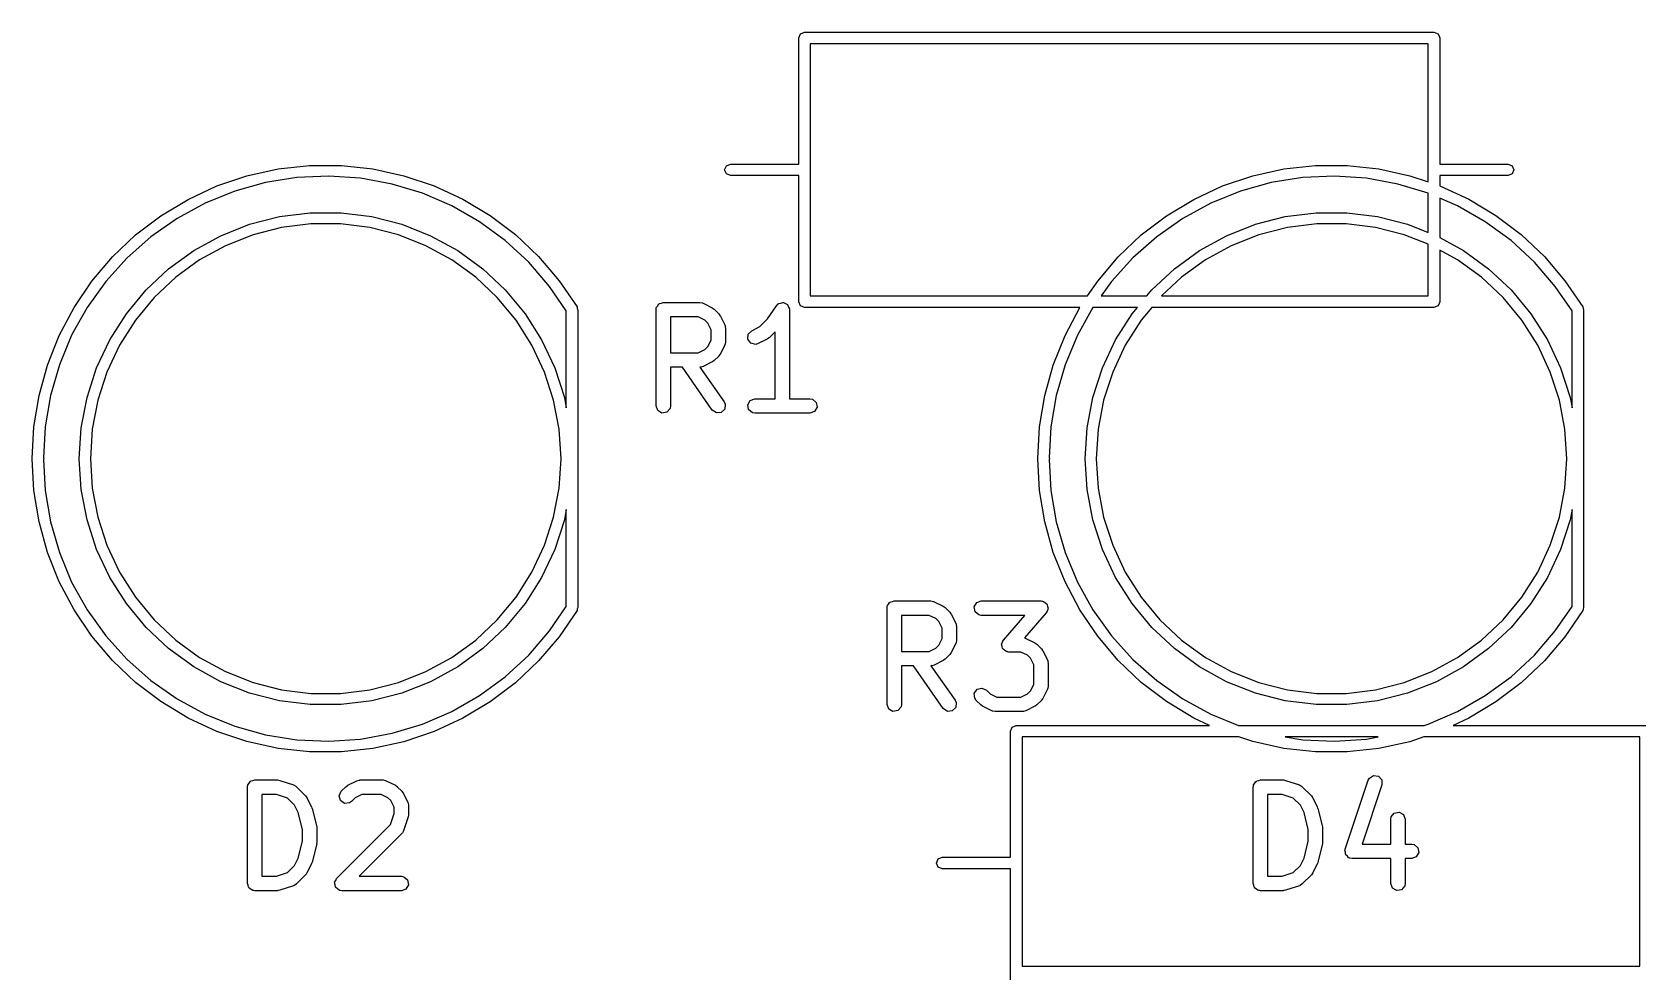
# Model space of a CAD drawing. Extents: x 6.2 to 32.3, y -34.5 to -0.4.
# Drawn here: x 6.21 to 22.92, y -25.33 to -15.57 of the extents above; entities that cross this region are included whole.
import ezdxf

# ---------------------------------------------------------------- set-up
doc = ezdxf.new("R2010")
doc.units = 0
doc.layers.add('BLACK', color=7, linetype='CONTINUOUS')

msp = doc.modelspace()

# ---------------------------------------------------------------- linework, layer by layer
at = {"layer": 'BLACK', "linetype": 'CONTINUOUS'}
for p, q in [((14.17, -15.63), (14.1876, -15.5876)), ((14.17, -16.94), (14.17, -15.63)), ((14.1876, -15.5876), (14.23, -15.57)), ((14.23, -15.57), (20.77, -15.57)), ((14.29, -15.69), (14.29, -18.31)), ((20.71, -15.69), (14.29, -15.69)), ((20.71, -17.1248), (20.71, -15.69)), ((20.77, -15.57), (20.8124, -15.5876)), ((20.8124, -15.5876), (20.83, -15.63)), ((20.83, -15.63), (20.83, -16.94)), ((8.4369, -17.0618), (8.75924, -16.9906)), ((8.75924, -16.9906), (9.08737, -16.9546)), ((9.08737, -16.9546), (9.41748, -16.9543)), ((9.41748, -16.9543), (9.74568, -16.9897)), ((9.74568, -16.9897), (10.0681, -17.0604)), ((13.4, -17), (13.4176, -16.9576)), ((13.4176, -17.0424), (13.4, -17)), ((13.4176, -16.9576), (13.46, -16.94)), ((13.46, -17.06), (13.4176, -17.0424)), ((13.46, -16.94), (14.17, -16.94)), ((18.8869, -17.0618), (19.2092, -16.9906)), ((19.2092, -16.9906), (19.5374, -16.9546)), ((19.5374, -16.9546), (19.8675, -16.9543)), ((19.8675, -16.9543), (20.1957, -16.9897)), ((20.1957, -16.9897), (20.5181, -17.0604)), ((20.83, -16.94), (21.54, -16.94)), ((21.54, -16.94), (21.5824, -16.9576)), ((21.5824, -17.0424), (21.54, -17.06)), ((21.5824, -16.9576), (21.6, -17)), ((21.6, -17), (21.5824, -17.0424)), ((7.82465, -17.3062), (8.12416, -17.1674)), ((8.12416, -17.1674), (8.4369, -17.0618)), ((8.62874, -17.133), (8.30948, -17.2219)), ((8.95599, -17.0807), (8.62874, -17.133)), ((9.28706, -17.0656), (8.95599, -17.0807)), ((9.61771, -17.0879), (9.28706, -17.0656)), ((9.94374, -17.1474), (9.61771, -17.0879)), ((10.261, -17.2432), (9.94374, -17.1474)), ((10.0681, -17.0604), (10.3811, -17.1655)), ((10.3811, -17.1655), (10.6808, -17.3038)), ((14.17, -17.06), (13.46, -17.06)), ((14.17, -18.37), (14.17, -17.06)), ((18.2747, -17.3062), (18.5742, -17.1674)), ((18.5742, -17.1674), (18.8869, -17.0618)), ((19.0787, -17.133), (18.7595, -17.2219)), ((19.406, -17.0807), (19.0787, -17.133)), ((19.7371, -17.0656), (19.406, -17.0807)), ((20.0677, -17.0879), (19.7371, -17.0656)), ((20.3937, -17.1474), (20.0677, -17.0879)), ((20.71, -17.2429), (20.3937, -17.1474)), ((20.5181, -17.0604), (20.71, -17.1248)), ((21.54, -17.06), (20.83, -17.06)), ((20.83, -17.06), (20.83, -17.1651)), ((20.83, -17.1651), (20.8311, -17.1655)), ((20.8311, -17.1655), (21.1308, -17.3038)), ((7.54191, -17.4765), (7.82465, -17.3062)), ((8.00227, -17.3462), (7.71104, -17.5044)), ((8.30948, -17.2219), (8.00227, -17.3462)), ((10.5654, -17.3742), (10.261, -17.2432)), ((10.8531, -17.5387), (10.5654, -17.3742)), ((10.6808, -17.3038), (10.9638, -17.4737)), ((17.9919, -17.4765), (18.2747, -17.3062)), ((18.4523, -17.3462), (18.161, -17.5044)), ((18.7595, -17.2219), (18.4523, -17.3462)), ((20.71, -17.65), (20.71, -17.2429)), ((21.0154, -17.3742), (20.83, -17.2944)), ((20.83, -17.2944), (20.83, -17.7029)), ((21.3031, -17.5387), (21.0154, -17.3742)), ((21.1308, -17.3038), (21.4138, -17.4737)), ((7.27923, -17.6765), (7.54191, -17.4765)), ((7.71104, -17.5044), (7.4395, -17.6944)), ((8.46392, -17.5653), (8.7753, -17.4853)), ((8.7753, -17.4853), (9.09426, -17.4451)), ((9.09426, -17.4451), (9.41574, -17.4451)), ((9.41574, -17.4451), (9.7347, -17.4853)), ((9.7347, -17.4853), (10.0461, -17.5653)), ((11.1204, -17.7346), (10.8531, -17.5387)), ((10.9638, -17.4737), (11.2268, -17.6731)), ((17.7292, -17.6765), (17.9919, -17.4765)), ((18.161, -17.5044), (17.8895, -17.6944)), ((18.9139, -17.5653), (19.2253, -17.4853)), ((19.2253, -17.4853), (19.5443, -17.4451)), ((19.5443, -17.4451), (19.8657, -17.4451)), ((19.8657, -17.4451), (20.1847, -17.4853)), ((20.1847, -17.4853), (20.4961, -17.5653)), ((21.5704, -17.7346), (21.3031, -17.5387)), ((21.4138, -17.4737), (21.6768, -17.6731)), ((7.03969, -17.9036), (7.27923, -17.6765)), ((7.4395, -17.6944), (7.19112, -17.9138)), ((7.88328, -17.8385), (8.165, -17.6836)), ((8.165, -17.6836), (8.46392, -17.5653)), ((8.49951, -17.6748), (8.21405, -17.7879)), ((8.79689, -17.5985), (8.49951, -17.6748)), ((9.10149, -17.56), (8.79689, -17.5985)), ((9.40851, -17.56), (9.10149, -17.56)), ((9.71311, -17.5985), (9.40851, -17.56)), ((10.0105, -17.6748), (9.71311, -17.5985)), ((10.296, -17.7879), (10.0105, -17.6748)), ((10.0461, -17.5653), (10.345, -17.6836)), ((10.345, -17.6836), (10.6267, -17.8385)), ((11.2268, -17.6731), (11.4668, -17.8999)), ((17.4897, -17.9036), (17.7292, -17.6765)), ((17.8895, -17.6944), (17.6411, -17.9138)), ((18.3333, -17.8385), (18.615, -17.6836)), ((18.615, -17.6836), (18.9139, -17.5653)), ((18.9495, -17.6748), (18.664, -17.7879)), ((19.2469, -17.5985), (18.9495, -17.6748)), ((19.5515, -17.56), (19.2469, -17.5985)), ((19.8585, -17.56), (19.5515, -17.56)), ((20.1631, -17.5985), (19.8585, -17.56)), ((20.4605, -17.6748), (20.1631, -17.5985)), ((20.71, -17.7736), (20.4605, -17.6748)), ((20.4961, -17.5653), (20.71, -17.65)), ((20.83, -17.7029), (21.0767, -17.8385)), ((21.6768, -17.6731), (21.9168, -17.8999)), ((7.62319, -18.0275), (7.88328, -17.8385)), ((8.21405, -17.7879), (7.945, -17.9358)), ((10.565, -17.9358), (10.296, -17.7879)), ((10.6267, -17.8385), (10.8868, -18.0275)), ((11.364, -17.9594), (11.1204, -17.7346)), ((18.0732, -18.0275), (18.3333, -17.8385)), ((18.664, -17.7879), (18.395, -17.9358)), ((20.71, -18.31), (20.71, -17.7736)), ((21.015, -17.9358), (20.83, -17.8341)), ((20.83, -17.8341), (20.83, -18.37)), ((21.0767, -17.8385), (21.3368, -18.0275)), ((21.814, -17.9594), (21.5704, -17.7346)), ((6.8261, -18.1553), (7.03969, -17.9036)), ((7.19112, -17.9138), (6.96905, -18.1598)), ((7.38884, -18.2476), (7.62319, -18.0275)), ((7.945, -17.9358), (7.69661, -18.1162)), ((10.8134, -18.1162), (10.565, -17.9358)), ((10.8868, -18.0275), (11.1212, -18.2476)), ((11.5806, -18.2102), (11.364, -17.9594)), ((11.4668, -17.8999), (11.6808, -18.1512)), ((17.2761, -18.1553), (17.4897, -17.9036)), ((17.6411, -17.9138), (17.4191, -18.1598)), ((17.8388, -18.2476), (18.0732, -18.0275)), ((18.395, -17.9358), (18.1466, -18.1162)), ((21.2634, -18.1162), (21.015, -17.9358)), ((21.3368, -18.0275), (21.5712, -18.2476)), ((22.0306, -18.2102), (21.814, -17.9594)), ((21.9168, -17.8999), (22.1308, -18.1512)), ((6.64097, -18.4286), (6.8261, -18.1553)), ((6.96905, -18.1598), (6.77614, -18.4293)), ((7.69661, -18.1162), (7.4728, -18.3264)), ((11.0372, -18.3264), (10.8134, -18.1162)), ((11.755, -18.4654), (11.5806, -18.2102)), ((11.6808, -18.1512), (11.8664, -18.4242)), ((17.1713, -18.31), (17.2761, -18.1553)), ((17.4191, -18.1598), (17.3115, -18.31)), ((18.1466, -18.1162), (17.9403, -18.31)), ((21.4872, -18.3264), (21.2634, -18.1162)), ((22.205, -18.4654), (22.0306, -18.2102)), ((22.1308, -18.1512), (22.3164, -18.4242)), ((7.18392, -18.4953), (7.38884, -18.2476)), ((7.4728, -18.3264), (7.2771, -18.563)), ((11.2329, -18.563), (11.0372, -18.3264)), ((11.1212, -18.2476), (11.3261, -18.4953)), ((12.7244, -18.3874), (12.7436, -18.384)), ((12.7436, -18.384), (12.7619, -18.3774)), ((12.7619, -18.3774), (13.1429, -18.3774)), ((13.1429, -18.3774), (13.1685, -18.3819)), ((13.1685, -18.3819), (13.1719, -18.3848)), ((13.1719, -18.3848), (13.1764, -18.3853)), ((13.1764, -18.3853), (13.2716, -18.4329)), ((13.9625, -18.3874), (13.9839, -18.3836)), ((13.9839, -18.3836), (14.0048, -18.3775)), ((14.0048, -18.3775), (14.0088, -18.3793)), ((14.0088, -18.3793), (14.013, -18.3785)), ((14.013, -18.3785), (14.0319, -18.3894)), ((14.1876, -18.4124), (14.17, -18.37)), ((14.29, -18.31), (17.1713, -18.31)), ((17.3115, -18.31), (17.7872, -18.31)), ((17.7872, -18.31), (17.8388, -18.2476)), ((17.9403, -18.31), (20.71, -18.31)), ((20.83, -18.37), (20.8124, -18.4124)), ((21.6829, -18.563), (21.4872, -18.3264)), ((21.5712, -18.2476), (21.7761, -18.4953)), ((6.48645, -18.7203), (6.64097, -18.4286)), ((6.77614, -18.4293), (6.61485, -18.7188)), ((7.01165, -18.7667), (7.18392, -18.4953)), ((11.3261, -18.4953), (11.4983, -18.7667)), ((11.755, -19.4704), (11.755, -18.4654)), ((11.8664, -18.4242), (11.8664, -18.4242)), ((11.8664, -18.4242), (11.8688, -18.4399)), ((11.8688, -18.4399), (11.875, -18.455)), ((11.875, -18.455), (11.875, -21.545)), ((12.6869, -18.4524), (12.6886, -18.4426)), ((12.6869, -19.4524), (12.6869, -18.4524)), ((12.688, -18.4394), (12.6897, -18.4365)), ((12.6886, -18.4426), (12.688, -18.4394)), ((12.6897, -18.4365), (12.6914, -18.4267)), ((12.6914, -18.4267), (12.704, -18.4118)), ((12.704, -18.4118), (12.7137, -18.3949)), ((12.7137, -18.3949), (12.7201, -18.3926)), ((12.7201, -18.3926), (12.7244, -18.3874)), ((12.8369, -18.5274), (12.8369, -18.9012)), ((13.1252, -18.5274), (12.8369, -18.5274)), ((13.1937, -18.5616), (13.1252, -18.5274)), ((13.2716, -18.4329), (13.2896, -18.4463)), ((13.2896, -18.4463), (13.2911, -18.447)), ((13.2911, -18.447), (13.3387, -18.4946)), ((13.3387, -18.4946), (13.3516, -18.513)), ((13.3516, -18.513), (13.3528, -18.5141)), ((13.3528, -18.5141), (13.4004, -18.6093)), ((13.7651, -18.6288), (13.8465, -18.5475)), ((13.8465, -18.5475), (13.9376, -18.4108)), ((13.9376, -18.4108), (13.9556, -18.3919)), ((13.9556, -18.3919), (13.9597, -18.3907)), ((13.9597, -18.3907), (13.9625, -18.3874)), ((14.0319, -18.3894), (14.0518, -18.3981)), ((14.0518, -18.3981), (14.0537, -18.402)), ((14.0537, -18.402), (14.0575, -18.4042)), ((14.0575, -18.4042), (14.0649, -18.4246)), ((14.0649, -18.4246), (14.0745, -18.4441)), ((14.0745, -18.4441), (14.0735, -18.4483)), ((14.0735, -18.4483), (14.075, -18.4524)), ((14.075, -18.4524), (14.075, -19.3774)), ((14.23, -18.43), (14.1876, -18.4124)), ((17.0902, -18.43), (14.23, -18.43)), ((16.9365, -18.7203), (17.0902, -18.43)), ((17.2257, -18.43), (17.0648, -18.7188)), ((17.6879, -18.43), (17.2257, -18.43)), ((17.4617, -18.7667), (17.6339, -18.4953)), ((17.6339, -18.4953), (17.6879, -18.43)), ((17.8371, -18.43), (17.7271, -18.563)), ((20.77, -18.43), (17.8371, -18.43)), ((20.8124, -18.4124), (20.77, -18.43)), ((21.7761, -18.4953), (21.9483, -18.7667)), ((22.205, -19.4704), (22.205, -18.4654)), ((22.3164, -18.4242), (22.3164, -18.4242)), ((22.3164, -18.4242), (22.3188, -18.4399)), ((22.3188, -18.4399), (22.325, -18.455)), ((22.325, -18.455), (22.325, -21.545)), ((6.61485, -18.7188), (6.48722, -19.0246)), ((7.2771, -18.563), (7.11258, -18.8222)), ((11.3974, -18.8222), (11.2329, -18.563)), ((13.2241, -18.592), (13.1937, -18.5616)), ((13.2583, -18.6606), (13.2241, -18.592)), ((13.2583, -18.768), (13.2583, -18.6606)), ((13.4004, -18.6093), (13.4078, -18.6343)), ((13.4078, -18.6343), (13.4068, -18.6386)), ((13.4068, -18.6386), (13.4083, -18.6429)), ((13.4083, -18.6429), (13.4083, -18.7857)), ((13.6424, -18.7595), (13.6455, -18.7083)), ((13.6455, -18.7083), (13.6807, -18.671)), ((13.6807, -18.671), (13.7651, -18.6288)), ((13.925, -18.6811), (13.8626, -18.7435)), ((13.925, -19.3774), (13.925, -18.6811)), ((17.0648, -18.7188), (16.9372, -19.0246)), ((17.7271, -18.563), (17.5626, -18.8222)), ((21.8474, -18.8222), (21.6829, -18.563)), ((6.36437, -19.027), (6.48645, -18.7203)), ((6.87477, -19.0576), (7.01165, -18.7667)), ((7.11258, -18.8222), (6.98186, -19.1)), ((11.5281, -19.1), (11.3974, -18.8222)), ((11.4983, -18.7667), (11.6352, -19.0576)), ((13.1252, -18.9012), (13.1937, -18.8669)), ((13.1937, -18.8669), (13.2241, -18.8365)), ((13.2241, -18.8365), (13.2583, -18.768)), ((13.4004, -18.8193), (13.3528, -18.9145)), ((13.4009, -18.8148), (13.4004, -18.8193)), ((13.4038, -18.8114), (13.4009, -18.8148)), ((13.4083, -18.7857), (13.4038, -18.8114)), ((13.673, -18.8007), (13.6424, -18.7595)), ((13.7229, -18.8126), (13.673, -18.8007)), ((13.7478, -18.8052), (13.7229, -18.8126)), ((13.8431, -18.7576), (13.7478, -18.8052)), ((13.8442, -18.7564), (13.8431, -18.7576)), ((13.8626, -18.7435), (13.8442, -18.7564)), ((16.8144, -19.027), (16.9365, -18.7203)), ((17.3248, -19.0576), (17.4617, -18.7667)), ((17.5626, -18.8222), (17.4319, -19.1)), ((21.9781, -19.1), (21.8474, -18.8222)), ((21.9483, -18.7667), (22.0852, -19.0576)), ((6.27614, -19.3451), (6.36437, -19.027)), ((6.48722, -19.0246), (6.3949, -19.3429)), ((12.8369, -18.9012), (13.1252, -18.9012)), ((12.961, -19.0512), (12.8369, -19.0512)), ((12.8369, -19.0512), (12.8369, -19.4524)), ((13.2719, -19.4954), (12.961, -19.0512)), ((13.1471, -19.0497), (13.1438, -19.0508)), ((13.1438, -19.0508), (13.3948, -19.4094)), ((13.1514, -19.0507), (13.1471, -19.0497)), ((13.1764, -19.0433), (13.1514, -19.0507)), ((13.2716, -18.9957), (13.1764, -19.0433)), ((13.2728, -18.9945), (13.2716, -18.9957)), ((13.2911, -18.9816), (13.2728, -18.9945)), ((13.3387, -18.934), (13.2911, -18.9816)), ((13.3394, -18.9325), (13.3387, -18.934)), ((13.3528, -18.9145), (13.3394, -18.9325)), ((16.7261, -19.3451), (16.8144, -19.027)), ((16.9372, -19.0246), (16.8449, -19.3429)), ((6.77543, -19.3634), (6.87477, -19.0576)), ((6.98186, -19.1), (6.88698, -19.392)), ((11.623, -19.392), (11.5281, -19.1)), ((11.6352, -19.0576), (11.7346, -19.3634)), ((17.2254, -19.3634), (17.3248, -19.0576)), ((17.4319, -19.1), (17.337, -19.392)), ((22.073, -19.392), (21.9781, -19.1)), ((22.0852, -19.0576), (22.1846, -19.3634)), ((6.22281, -19.6708), (6.27614, -19.3451)), ((6.3949, -19.3429), (6.33905, -19.6696)), ((6.71519, -19.6791), (6.77543, -19.3634)), ((11.7346, -19.3634), (11.755, -19.4704)), ((13.6661, -19.3949), (13.7143, -19.3774)), ((13.7143, -19.3774), (13.925, -19.3774)), ((14.075, -19.3774), (14.2857, -19.3774)), ((14.2857, -19.3774), (14.3114, -19.3819)), ((14.3114, -19.3819), (14.3507, -19.4149)), ((16.6728, -19.6708), (16.7261, -19.3451)), ((16.8449, -19.3429), (16.789, -19.6696)), ((17.1652, -19.6791), (17.2254, -19.3634)), ((22.1846, -19.3634), (22.205, -19.4704)), ((6.88698, -19.392), (6.82945, -19.6936)), ((11.6805, -19.6936), (11.623, -19.392)), ((12.7045, -19.5006), (12.6869, -19.4524)), ((12.7489, -19.5262), (12.7045, -19.5006)), ((12.7994, -19.5173), (12.7489, -19.5262)), ((12.8324, -19.478), (12.7994, -19.5173)), ((12.8369, -19.4524), (12.8324, -19.478)), ((13.3139, -19.5248), (13.2719, -19.4954)), ((13.365, -19.5204), (13.3139, -19.5248)), ((13.4013, -19.4841), (13.365, -19.5204)), ((13.3948, -19.4094), (13.4058, -19.433)), ((13.4058, -19.433), (13.4013, -19.4841)), ((13.6404, -19.4394), (13.6661, -19.3949)), ((13.6493, -19.4899), (13.6404, -19.4394)), ((13.6886, -19.5229), (13.6493, -19.4899)), ((13.7143, -19.5274), (13.6886, -19.5229)), ((14.2857, -19.5274), (13.7143, -19.5274)), ((14.3339, -19.5098), (14.2857, -19.5274)), ((14.3596, -19.4654), (14.3339, -19.5098)), ((14.3507, -19.4149), (14.3596, -19.4654)), ((17.337, -19.392), (17.2795, -19.6936)), ((22.1305, -19.6936), (22.073, -19.392)), ((6.20506, -19.9994), (6.22281, -19.6708)), ((6.33905, -19.6696), (6.32098, -19.9898)), ((6.695, -20), (6.71519, -19.6791)), ((6.82945, -19.6936), (6.81018, -20)), ((11.6998, -20), (11.6805, -19.6936)), ((16.6551, -19.9994), (16.6728, -19.6708)), ((16.789, -19.6696), (16.771, -19.9898)), ((17.145, -20), (17.1652, -19.6791)), ((17.2795, -19.6936), (17.2602, -20)), ((22.1498, -20), (22.1305, -19.6936)), ((6.205, -19.9995), (6.20506, -19.9994)), ((6.20503, -20), (6.205, -19.9995)), ((6.205, -19.9995), (6.205, -19.9995)), ((6.205, -20.0005), (6.20503, -20)), ((6.20506, -20.0006), (6.205, -20.0005)), ((6.205, -20.0005), (6.205, -20.0005)), ((6.22281, -20.3291), (6.20506, -20.0006)), ((6.32098, -19.9898), (6.325, -19.9995)), ((6.325, -20.0005), (6.32098, -20.0102)), ((6.32098, -20.0102), (6.33905, -20.3304)), ((6.325, -19.9995), (6.32481, -20)), ((6.32481, -20), (6.325, -20.0005)), ((6.71519, -20.3209), (6.695, -20)), ((6.81018, -20), (6.82945, -20.3064)), ((11.6805, -20.3064), (11.6998, -20)), ((16.655, -19.9995), (16.6551, -19.9994)), ((16.655, -20), (16.655, -19.9995)), ((16.655, -19.9995), (16.655, -19.9995)), ((16.655, -20.0005), (16.655, -20)), ((16.6551, -20.0006), (16.655, -20.0005)), ((16.655, -20.0005), (16.655, -20.0005)), ((16.6728, -20.3291), (16.6551, -20.0006)), ((16.771, -19.9898), (16.775, -19.9995)), ((16.775, -20.0005), (16.771, -20.0102)), ((16.771, -20.0102), (16.789, -20.3304)), ((16.775, -19.9995), (16.7748, -20)), ((16.7748, -20), (16.775, -20.0005)), ((17.1652, -20.3209), (17.145, -20)), ((17.2602, -20), (17.2795, -20.3064)), ((22.1305, -20.3064), (22.1498, -20)), ((6.27614, -20.6549), (6.22281, -20.3291)), ((6.33905, -20.3304), (6.3949, -20.6571)), ((6.77543, -20.6366), (6.71519, -20.3209)), ((6.82945, -20.3064), (6.88698, -20.608)), ((11.623, -20.608), (11.6805, -20.3064)), ((16.7261, -20.6549), (16.6728, -20.3291)), ((16.789, -20.3304), (16.8449, -20.6571)), ((17.2254, -20.6366), (17.1652, -20.3209)), ((17.2795, -20.3064), (17.337, -20.608)), ((22.073, -20.608), (22.1305, -20.3064)), ((11.755, -20.5296), (11.7346, -20.6366)), ((11.755, -21.5346), (11.755, -20.5296)), ((22.205, -20.5296), (22.1846, -20.6366)), ((22.205, -21.5346), (22.205, -20.5296)), ((6.36437, -20.973), (6.27614, -20.6549)), ((6.3949, -20.6571), (6.48722, -20.9754)), ((6.87477, -20.9424), (6.77543, -20.6366)), ((6.88698, -20.608), (6.98186, -20.9)), ((11.5281, -20.9), (11.623, -20.608)), ((11.7346, -20.6366), (11.6352, -20.9424)), ((16.8144, -20.973), (16.7261, -20.6549)), ((16.8449, -20.6571), (16.9372, -20.9754)), ((17.3248, -20.9424), (17.2254, -20.6366)), ((17.337, -20.608), (17.4319, -20.9)), ((21.9781, -20.9), (22.073, -20.608)), ((22.1846, -20.6366), (22.0852, -20.9424)), ((6.48645, -21.2797), (6.36437, -20.973)), ((6.48722, -20.9754), (6.61485, -21.2812)), ((7.01165, -21.2333), (6.87477, -20.9424)), ((6.98186, -20.9), (7.11258, -21.1778)), ((11.3974, -21.1778), (11.5281, -20.9)), ((11.6352, -20.9424), (11.4983, -21.2333)), ((16.9365, -21.2797), (16.8144, -20.973)), ((16.9372, -20.9754), (17.0648, -21.2812)), ((17.4617, -21.2333), (17.3248, -20.9424)), ((17.4319, -20.9), (17.5626, -21.1778)), ((21.8474, -21.1778), (21.9781, -20.9)), ((22.0852, -20.9424), (21.9483, -21.2333)), ((7.11258, -21.1778), (7.2771, -21.437)), ((11.2329, -21.437), (11.3974, -21.1778)), ((17.5626, -21.1778), (17.7271, -21.437)), ((21.6829, -21.437), (21.8474, -21.1778)), ((6.64097, -21.5714), (6.48645, -21.2797)), ((6.61485, -21.2812), (6.77614, -21.5707)), ((7.18392, -21.5047), (7.01165, -21.2333)), ((11.4983, -21.2333), (11.3261, -21.5047)), ((17.091, -21.5714), (16.9365, -21.2797)), ((17.0648, -21.2812), (17.2261, -21.5707)), ((17.6339, -21.5047), (17.4617, -21.2333)), ((21.9483, -21.2333), (21.7761, -21.5047)), ((7.38884, -21.7524), (7.18392, -21.5047)), ((7.2771, -21.437), (7.4728, -21.6736)), ((11.0372, -21.6736), (11.2329, -21.437)), ((11.3261, -21.5047), (11.1212, -21.7524)), ((11.5806, -21.7898), (11.755, -21.5346)), ((11.8688, -21.5601), (11.8664, -21.5758)), ((11.875, -21.545), (11.8688, -21.5601)), ((15.0869, -21.5524), (15.0886, -21.5426)), ((15.0869, -22.5524), (15.0869, -21.5524)), ((15.088, -21.5394), (15.0897, -21.5365)), ((15.0886, -21.5426), (15.088, -21.5394)), ((15.0897, -21.5365), (15.0914, -21.5267)), ((15.0914, -21.5267), (15.104, -21.5118)), ((15.104, -21.5118), (15.1137, -21.4949)), ((15.1137, -21.4949), (15.1201, -21.4926)), ((15.1201, -21.4926), (15.1244, -21.4874)), ((15.1244, -21.4874), (15.1436, -21.484)), ((15.1436, -21.484), (15.1619, -21.4774)), ((15.1619, -21.4774), (15.5429, -21.4774)), ((15.5429, -21.4774), (15.5685, -21.4819)), ((15.5685, -21.4819), (15.5719, -21.4848)), ((15.5719, -21.4848), (15.5764, -21.4853)), ((15.5764, -21.4853), (15.6716, -21.5329)), ((15.6716, -21.5329), (15.6896, -21.5463)), ((15.6896, -21.5463), (15.6911, -21.547)), ((15.6911, -21.547), (15.7387, -21.5946)), ((15.9928, -21.5394), (16.0185, -21.4949)), ((16.0017, -21.5899), (15.9928, -21.5394)), ((16.0185, -21.4949), (16.0667, -21.4774)), ((16.0667, -21.4774), (16.6857, -21.4774)), ((16.6857, -21.4774), (16.6968, -21.4793)), ((16.6968, -21.4793), (16.7003, -21.4788)), ((16.7003, -21.4788), (16.7029, -21.4804)), ((16.7029, -21.4804), (16.7114, -21.4819)), ((16.7114, -21.4819), (16.7269, -21.4949)), ((16.7269, -21.4949), (16.7442, -21.5054)), ((16.7442, -21.5054), (16.7461, -21.511)), ((16.7461, -21.511), (16.7507, -21.5149)), ((16.7507, -21.5149), (16.7542, -21.5348)), ((16.7542, -21.5348), (16.7607, -21.5539)), ((16.7607, -21.5539), (16.7585, -21.5595)), ((16.7585, -21.5595), (16.7596, -21.5654)), ((17.8388, -21.7524), (17.6339, -21.5047)), ((17.7271, -21.437), (17.9228, -21.6736)), ((21.4872, -21.6736), (21.6829, -21.437)), ((21.7761, -21.5047), (21.5712, -21.7524)), ((22.0306, -21.7898), (22.205, -21.5346)), ((22.3188, -21.5601), (22.3164, -21.5758)), ((22.325, -21.545), (22.3188, -21.5601)), ((6.8261, -21.8447), (6.64097, -21.5714)), ((6.77614, -21.5707), (6.96905, -21.8402)), ((7.4728, -21.6736), (7.69661, -21.8838)), ((10.8134, -21.8838), (11.0372, -21.6736)), ((11.8664, -21.5758), (11.6808, -21.8488)), ((11.8664, -21.5758), (11.8664, -21.5758)), ((15.2369, -21.6274), (15.2369, -22.0012)), ((15.5252, -21.6274), (15.2369, -21.6274)), ((15.5937, -21.6616), (15.5252, -21.6274)), ((15.6241, -21.692), (15.5937, -21.6616)), ((15.6583, -21.7606), (15.6241, -21.692)), ((15.7387, -21.5946), (15.7516, -21.613)), ((15.7516, -21.613), (15.7528, -21.6141)), ((15.7528, -21.6141), (15.8004, -21.7093)), ((15.8004, -21.7093), (15.8078, -21.7343)), ((16.041, -21.6229), (16.0017, -21.5899)), ((16.0667, -21.6274), (16.041, -21.6229)), ((16.5204, -21.6274), (16.0667, -21.6274)), ((16.2959, -21.8839), (16.5204, -21.6274)), ((16.7422, -21.6018), (16.5147, -21.8618)), ((16.7495, -21.5829), (16.7422, -21.6018)), ((16.7596, -21.5654), (16.7495, -21.5829)), ((17.2761, -21.8447), (17.091, -21.5714)), ((17.2261, -21.5707), (17.4191, -21.8402)), ((17.9228, -21.6736), (18.1466, -21.8838)), ((21.2634, -21.8838), (21.4872, -21.6736)), ((22.3164, -21.5758), (22.1308, -21.8488)), ((22.3164, -21.5758), (22.3164, -21.5758)), ((7.03969, -22.0964), (6.8261, -21.8447)), ((6.96905, -21.8402), (7.19112, -22.0862)), ((7.62319, -21.9725), (7.38884, -21.7524)), ((7.69661, -21.8838), (7.945, -22.0642)), ((10.565, -22.0642), (10.8134, -21.8838)), ((11.1212, -21.7524), (10.8868, -21.9725)), ((11.364, -22.0406), (11.5806, -21.7898)), ((11.6808, -21.8488), (11.4668, -22.1001)), ((15.6241, -21.9365), (15.6583, -21.868)), ((15.6583, -21.868), (15.6583, -21.7606)), ((15.8083, -21.8857), (15.8038, -21.9114)), ((15.8078, -21.7343), (15.8068, -21.7386)), ((15.8068, -21.7386), (15.8083, -21.7429)), ((15.8083, -21.7429), (15.8083, -21.8857)), ((16.2886, -21.9028), (16.2959, -21.8839)), ((16.5147, -21.8618), (16.5209, -21.8629)), ((16.5209, -21.8629), (16.5243, -21.8657)), ((16.5243, -21.8657), (16.5288, -21.8663)), ((16.5288, -21.8663), (16.624, -21.9139)), ((17.4897, -22.0964), (17.2761, -21.8447)), ((17.4191, -21.8402), (17.6411, -22.0862)), ((18.0732, -21.9725), (17.8388, -21.7524)), ((18.1466, -21.8838), (18.395, -22.0642)), ((21.015, -22.0642), (21.2634, -21.8838)), ((21.5712, -21.7524), (21.3368, -21.9725)), ((21.814, -22.0406), (22.0306, -21.7898)), ((22.1308, -21.8488), (21.9168, -22.1001)), ((7.88328, -22.1615), (7.62319, -21.9725)), ((10.8868, -21.9725), (10.6267, -22.1615)), ((11.1204, -22.2654), (11.364, -22.0406)), ((15.2369, -22.0012), (15.5252, -22.0012)), ((15.5252, -22.0012), (15.5937, -21.9669)), ((15.5937, -21.9669), (15.6241, -21.9365)), ((15.7387, -22.034), (15.6911, -22.0816)), ((15.7394, -22.0325), (15.7387, -22.034)), ((15.7528, -22.0145), (15.7394, -22.0325)), ((15.8004, -21.9193), (15.7528, -22.0145)), ((15.8009, -21.9148), (15.8004, -21.9193)), ((15.8038, -21.9114), (15.8009, -21.9148)), ((16.2774, -21.9318), (16.2796, -21.9262)), ((16.2839, -21.9509), (16.2774, -21.9318)), ((16.2785, -21.9203), (16.2886, -21.9028)), ((16.2796, -21.9262), (16.2785, -21.9203)), ((16.2874, -21.9708), (16.2839, -21.9509)), ((16.292, -21.9747), (16.2874, -21.9708)), ((16.2939, -21.9803), (16.292, -21.9747)), ((16.3112, -21.9908), (16.2939, -21.9803)), ((16.3267, -22.0038), (16.3112, -21.9908)), ((16.3352, -22.0053), (16.3267, -22.0038)), ((16.3378, -22.0069), (16.3352, -22.0053)), ((16.3413, -22.0064), (16.3378, -22.0069)), ((16.3524, -22.0083), (16.3413, -22.0064)), ((16.4775, -22.0083), (16.3524, -22.0083)), ((16.546, -22.0426), (16.4775, -22.0083)), ((16.5765, -22.073), (16.546, -22.0426)), ((16.624, -21.9139), (16.642, -21.9272)), ((16.642, -21.9272), (16.6435, -21.9279)), ((16.6435, -21.9279), (16.6911, -21.9755)), ((16.6911, -21.9755), (16.704, -21.9939)), ((16.704, -21.9939), (16.7052, -21.995)), ((16.7052, -21.995), (16.7528, -22.0903)), ((18.3333, -22.1615), (18.0732, -21.9725)), ((21.3368, -21.9725), (21.0767, -22.1615)), ((21.5704, -22.2654), (21.814, -22.0406)), ((7.27923, -22.3235), (7.03969, -22.0964)), ((7.19112, -22.0862), (7.4395, -22.3056)), ((8.165, -22.3164), (7.88328, -22.1615)), ((7.945, -22.0642), (8.21405, -22.2121)), ((8.21405, -22.2121), (8.49951, -22.3252)), ((10.0105, -22.3252), (10.296, -22.2121)), ((10.296, -22.2121), (10.565, -22.0642)), ((10.6267, -22.1615), (10.345, -22.3164)), ((11.4668, -22.1001), (11.2268, -22.3269)), ((15.361, -22.1512), (15.2369, -22.1512)), ((15.2369, -22.1512), (15.2369, -22.5524)), ((15.6719, -22.5954), (15.361, -22.1512)), ((15.5471, -22.1497), (15.5438, -22.1508)), ((15.5438, -22.1508), (15.7948, -22.5094)), ((15.5514, -22.1507), (15.5471, -22.1497)), ((15.5764, -22.1433), (15.5514, -22.1507)), ((15.6716, -22.0957), (15.5764, -22.1433)), ((15.6728, -22.0945), (15.6716, -22.0957)), ((15.6911, -22.0816), (15.6728, -22.0945)), ((16.6107, -22.1415), (16.5765, -22.073)), ((16.6107, -22.3442), (16.6107, -22.1415)), ((16.7528, -22.0903), (16.7602, -22.1152)), ((16.7602, -22.1152), (16.7592, -22.1196)), ((16.7592, -22.1196), (16.7607, -22.1238)), ((16.7607, -22.1238), (16.7607, -22.3619)), ((17.7292, -22.3235), (17.4897, -22.0964)), ((17.6411, -22.0862), (17.8895, -22.3056)), ((18.615, -22.3164), (18.3333, -22.1615)), ((18.395, -22.0642), (18.664, -22.2121)), ((18.664, -22.2121), (18.9495, -22.3252)), ((20.4605, -22.3252), (20.746, -22.2121)), ((20.746, -22.2121), (21.015, -22.0642)), ((21.0767, -22.1615), (20.795, -22.3164)), ((21.9168, -22.1001), (21.6768, -22.3269)), ((7.54191, -22.5235), (7.27923, -22.3235)), ((7.4395, -22.3056), (7.71104, -22.4956)), ((8.46392, -22.4347), (8.165, -22.3164)), ((8.49951, -22.3252), (8.79689, -22.4015)), ((9.71311, -22.4015), (10.0105, -22.3252)), ((10.345, -22.3164), (10.0461, -22.4347)), ((10.8531, -22.4613), (11.1204, -22.2654)), ((11.2268, -22.3269), (10.9638, -22.5263)), ((15.9942, -22.4377), (16.0236, -22.3957)), ((16.0236, -22.3957), (16.0732, -22.3824)), ((16.0732, -22.3824), (16.1197, -22.4041)), ((16.5765, -22.4127), (16.6107, -22.3442)), ((16.7528, -22.3954), (16.7052, -22.4907)), ((16.7533, -22.391), (16.7528, -22.3954)), ((16.7562, -22.3876), (16.7533, -22.391)), ((16.7607, -22.3619), (16.7562, -22.3876)), ((17.9919, -22.5235), (17.7292, -22.3235)), ((17.8895, -22.3056), (18.161, -22.4956)), ((18.9139, -22.4347), (18.615, -22.3164)), ((18.9495, -22.3252), (19.2469, -22.4015)), ((20.1631, -22.4015), (20.4605, -22.3252)), ((20.795, -22.3164), (20.4961, -22.4347)), ((21.3031, -22.4613), (21.5704, -22.2654)), ((21.6768, -22.3269), (21.4138, -22.5263)), ((7.82465, -22.6938), (7.54191, -22.5235)), ((7.71104, -22.4956), (8.00227, -22.6538)), ((8.7753, -22.5147), (8.46392, -22.4347)), ((9.09426, -22.5549), (8.7753, -22.5147)), ((8.79689, -22.4015), (9.10149, -22.44)), ((9.41574, -22.5549), (9.09426, -22.5549)), ((9.10149, -22.44), (9.40851, -22.44)), ((9.40851, -22.44), (9.71311, -22.4015)), ((9.7347, -22.5147), (9.41574, -22.5549)), ((10.0461, -22.4347), (9.7347, -22.5147)), ((10.5654, -22.6258), (10.8531, -22.4613)), ((10.9638, -22.5263), (10.6808, -22.6962)), ((15.1045, -22.6006), (15.0869, -22.5524)), ((15.2369, -22.5524), (15.2324, -22.578)), ((15.7948, -22.5094), (15.8058, -22.533)), ((15.8058, -22.533), (15.8013, -22.5841)), ((15.9987, -22.4888), (15.9942, -22.4377)), ((16.0136, -22.5102), (15.9987, -22.4888)), ((16.0613, -22.5578), (16.0136, -22.5102)), ((16.0627, -22.5585), (16.0613, -22.5578)), ((16.0807, -22.5718), (16.0627, -22.5585)), ((16.1197, -22.4041), (16.1587, -22.4431)), ((16.1587, -22.4431), (16.2272, -22.4774)), ((16.2272, -22.4774), (16.4775, -22.4774)), ((16.4775, -22.4774), (16.546, -22.4431)), ((16.546, -22.4431), (16.5765, -22.4127)), ((16.6435, -22.5578), (16.6251, -22.5707)), ((16.6911, -22.5102), (16.6435, -22.5578)), ((16.6918, -22.5087), (16.6911, -22.5102)), ((16.7052, -22.4907), (16.6918, -22.5087)), ((18.2747, -22.6938), (17.9919, -22.5235)), ((18.161, -22.4956), (18.4523, -22.6538)), ((19.2253, -22.5147), (18.9139, -22.4347)), ((19.5443, -22.5549), (19.2253, -22.5147)), ((19.2469, -22.4015), (19.5515, -22.44)), ((19.8657, -22.5549), (19.5443, -22.5549)), ((19.5515, -22.44), (19.8585, -22.44)), ((19.8585, -22.44), (20.1631, -22.4015)), ((20.1847, -22.5147), (19.8657, -22.5549)), ((20.4961, -22.4347), (20.1847, -22.5147)), ((21.0154, -22.6258), (21.3031, -22.4613)), ((21.4138, -22.5263), (21.1308, -22.6962)), ((8.12416, -22.8326), (7.82465, -22.6938)), ((8.00227, -22.6538), (8.30948, -22.7781)), ((10.261, -22.7568), (10.5654, -22.6258)), ((10.6808, -22.6962), (10.3811, -22.8345)), ((15.1489, -22.6262), (15.1045, -22.6006)), ((15.1994, -22.6173), (15.1489, -22.6262)), ((15.2324, -22.578), (15.1994, -22.6173)), ((15.7139, -22.6248), (15.6719, -22.5954)), ((15.765, -22.6204), (15.7139, -22.6248)), ((15.8013, -22.5841), (15.765, -22.6204)), ((16.176, -22.6195), (16.0807, -22.5718)), ((16.1804, -22.62), (16.176, -22.6195)), ((16.1839, -22.6229), (16.1804, -22.62)), ((16.2095, -22.6274), (16.1839, -22.6229)), ((16.4952, -22.6274), (16.2095, -22.6274)), ((16.4995, -22.6258), (16.4952, -22.6274)), ((16.5038, -22.6269), (16.4995, -22.6258)), ((16.5288, -22.6195), (16.5038, -22.6269)), ((16.624, -22.5718), (16.5288, -22.6195)), ((16.6251, -22.5707), (16.624, -22.5718)), ((18.4391, -22.77), (18.2747, -22.6938)), ((18.4523, -22.6538), (18.7394, -22.77)), ((20.711, -22.7568), (21.0154, -22.6258)), ((21.1308, -22.6962), (20.9709, -22.77)), ((8.4369, -22.9382), (8.12416, -22.8326)), ((8.30948, -22.7781), (8.62874, -22.867)), ((8.62874, -22.867), (8.95599, -22.9193)), ((9.61771, -22.9121), (9.94374, -22.8526)), ((9.94374, -22.8526), (10.261, -22.7568)), ((10.3811, -22.8345), (10.0681, -22.9396)), ((16.37, -22.83), (16.3876, -22.7876)), ((16.37, -24.14), (16.37, -22.83)), ((16.3876, -22.7876), (16.43, -22.77)), ((16.43, -22.77), (18.4391, -22.77)), ((18.7441, -22.89), (16.49, -22.89)), ((16.49, -22.89), (16.49, -25.27)), ((18.7394, -22.77), (20.6673, -22.77)), ((18.8869, -22.9382), (18.7441, -22.89)), ((19.2225, -22.89), (19.406, -22.9193)), ((20.189, -22.89), (19.2225, -22.89)), ((20.0677, -22.9121), (20.189, -22.89)), ((20.6659, -22.89), (20.5181, -22.9396)), ((22.91, -22.89), (20.6659, -22.89)), ((20.6673, -22.77), (20.711, -22.7568)), ((20.9709, -22.77), (22.97, -22.77)), ((22.91, -25.27), (22.91, -22.89)), ((8.75924, -23.0094), (8.4369, -22.9382)), ((9.08737, -23.0454), (8.75924, -23.0094)), ((8.95599, -22.9193), (9.28706, -22.9344)), ((9.41748, -23.0457), (9.08737, -23.0454)), ((9.28706, -22.9344), (9.61771, -22.9121)), ((9.74568, -23.0103), (9.41748, -23.0457)), ((10.0681, -22.9396), (9.74568, -23.0103)), ((19.2092, -23.0094), (18.8869, -22.9382)), ((19.5374, -23.0454), (19.2092, -23.0094)), ((19.406, -22.9193), (19.7371, -22.9344)), ((19.8675, -23.0457), (19.5374, -23.0454)), ((19.7371, -22.9344), (20.0677, -22.9121)), ((20.1957, -23.0103), (19.8675, -23.0457)), ((20.5181, -22.9396), (20.1957, -23.0103)), ((8.44304, -23.3994), (8.44471, -23.3965)), ((8.44362, -23.4026), (8.44304, -23.3994)), ((8.44471, -23.3965), (8.44643, -23.3867)), ((8.44643, -23.3867), (8.45895, -23.3718)), ((8.45895, -23.3718), (8.4687, -23.3549)), ((8.4687, -23.3549), (8.47505, -23.3526)), ((8.47505, -23.3526), (8.4794, -23.3474)), ((8.4794, -23.3474), (8.49859, -23.344)), ((8.49859, -23.344), (8.5169, -23.3374)), ((8.5169, -23.3374), (8.755, -23.3374)), ((8.755, -23.3374), (8.77708, -23.3413)), ((8.77708, -23.3413), (8.77872, -23.3412)), ((8.77872, -23.3412), (8.92157, -23.3888)), ((8.92157, -23.3888), (8.94448, -23.4013)), ((9.46387, -23.407), (9.48223, -23.3941)), ((9.48223, -23.3941), (9.48336, -23.3929)), ((9.48336, -23.3929), (9.5786, -23.3453)), ((9.5786, -23.3453), (9.60357, -23.3379)), ((9.60357, -23.3379), (9.60793, -23.3389)), ((9.60793, -23.3389), (9.61214, -23.3374)), ((9.61214, -23.3374), (9.85024, -23.3374)), ((9.85024, -23.3374), (9.87589, -23.3419)), ((9.87589, -23.3419), (9.87932, -23.3448)), ((9.87932, -23.3448), (9.88378, -23.3453)), ((9.88378, -23.3453), (9.97902, -23.3929)), ((9.97902, -23.3929), (9.99703, -23.4063)), ((18.893, -23.3994), (18.8947, -23.3965)), ((18.8936, -23.4026), (18.893, -23.3994)), ((18.8947, -23.3965), (18.8964, -23.3867)), ((18.8964, -23.3867), (18.909, -23.3718)), ((18.909, -23.3718), (18.9187, -23.3549)), ((18.9187, -23.3549), (18.9251, -23.3526)), ((18.9251, -23.3526), (18.9294, -23.3474)), ((18.9294, -23.3474), (18.9486, -23.344)), ((18.9486, -23.344), (18.9669, -23.3374)), ((18.9669, -23.3374), (19.205, -23.3374)), ((19.205, -23.3374), (19.2271, -23.3413)), ((19.2271, -23.3413), (19.2287, -23.3412)), ((19.2287, -23.3412), (19.3716, -23.3888)), ((19.3716, -23.3888), (19.3945, -23.4013)), ((19.8481, -24.0553), (20.0862, -23.341)), ((20.2285, -23.3885), (20.0233, -24.004)), ((20.0862, -23.341), (20.0986, -23.3181)), ((20.0986, -23.3181), (20.1423, -23.2913)), ((20.1423, -23.2913), (20.1931, -23.2988)), ((20.1931, -23.2988), (20.2271, -23.3372)), ((20.2271, -23.3372), (20.2285, -23.3885)), ((8.4419, -23.4124), (8.44362, -23.4026)), ((8.4419, -24.4124), (8.4419, -23.4124)), ((8.5919, -23.4874), (8.5919, -24.3374)), ((8.74283, -23.4874), (8.5919, -23.4874)), ((8.85734, -23.5256), (8.74283, -23.4874)), ((8.93146, -23.5997), (8.85734, -23.5256)), ((8.94448, -23.4013), (8.94683, -23.4051)), ((8.94683, -23.4051), (8.95089, -23.407)), ((8.95089, -23.407), (9.04613, -23.5022)), ((9.04613, -23.5022), (9.05899, -23.5206)), ((9.05899, -23.5206), (9.06018, -23.5217)), ((9.06018, -23.5217), (9.1078, -23.6169)), ((9.39457, -23.5011), (9.41625, -23.4546)), ((9.40785, -23.5506), (9.39457, -23.5011)), ((9.44987, -23.5801), (9.40785, -23.5506)), ((9.41625, -23.4546), (9.46387, -23.407)), ((9.52232, -23.5607), (9.50098, -23.5756)), ((9.56133, -23.5216), (9.52232, -23.5607)), ((9.62985, -23.4874), (9.56133, -23.5216)), ((9.83253, -23.4874), (9.62985, -23.4874)), ((9.90105, -23.5216), (9.83253, -23.4874)), ((9.93146, -23.552), (9.90105, -23.5216)), ((9.96571, -23.6206), (9.93146, -23.552)), ((9.99703, -23.4063), (9.99851, -23.407)), ((9.99851, -23.407), (10.0461, -23.4546)), ((10.0461, -23.4546), (10.059, -23.473)), ((10.059, -23.473), (10.0602, -23.4741)), ((10.0602, -23.4741), (10.1078, -23.5693)), ((18.8919, -23.4124), (18.8936, -23.4026)), ((18.8919, -24.4124), (18.8919, -23.4124)), ((19.0419, -23.4874), (19.0419, -24.3374)), ((19.1928, -23.4874), (19.0419, -23.4874)), ((19.3073, -23.5256), (19.1928, -23.4874)), ((19.3815, -23.5997), (19.3073, -23.5256)), ((19.3945, -23.4013), (19.3968, -23.4051)), ((19.3968, -23.4051), (19.4009, -23.407)), ((19.4009, -23.407), (19.4961, -23.5022)), ((19.4961, -23.5022), (19.509, -23.5206)), ((19.509, -23.5206), (19.5102, -23.5217)), ((19.5102, -23.5217), (19.5578, -23.6169)), ((8.96995, -23.6767), (8.93146, -23.5997)), ((9.01333, -23.8502), (8.96995, -23.6767)), ((9.1078, -23.6169), (9.11149, -23.6293)), ((9.11149, -23.6293), (9.11347, -23.6323)), ((9.11347, -23.6323), (9.16109, -23.8228)), ((9.50098, -23.5756), (9.44987, -23.5801)), ((9.92754, -23.8004), (9.96571, -23.6859)), ((9.96571, -23.6859), (9.96571, -23.6206)), ((10.1119, -23.7218), (10.0642, -23.8647)), ((10.1078, -23.5693), (10.1152, -23.5943)), ((10.1157, -23.6981), (10.1118, -23.7202)), ((10.1118, -23.7202), (10.1119, -23.7218)), ((10.1152, -23.5943), (10.1142, -23.5986)), ((10.1142, -23.5986), (10.1157, -23.6029)), ((10.1157, -23.6029), (10.1157, -23.6981)), ((19.42, -23.6767), (19.3815, -23.5997)), ((19.4633, -23.8502), (19.42, -23.6767)), ((19.5578, -23.6169), (19.5615, -23.6293)), ((19.5615, -23.6293), (19.5635, -23.6323)), ((19.5635, -23.6323), (19.6111, -23.8228)), ((20.3205, -23.7457), (20.325, -23.7201)), ((20.325, -23.7201), (20.358, -23.6808)), ((20.358, -23.6808), (20.4085, -23.6719)), ((20.4085, -23.6719), (20.4529, -23.6975)), ((20.4529, -23.6975), (20.4705, -23.7457)), ((9.01333, -23.9746), (9.01333, -23.8502)), ((9.16109, -23.8228), (9.16215, -23.8377)), ((9.16215, -23.8377), (9.16333, -23.841)), ((9.16333, -23.841), (9.16333, -23.9838)), ((9.36863, -24.3593), (9.92754, -23.8004)), ((10.0461, -23.894), (9.60273, -24.3374)), ((10.048, -23.8899), (10.0461, -23.894)), ((10.0518, -23.8876), (10.048, -23.8899)), ((10.0642, -23.8647), (10.0518, -23.8876)), ((19.4633, -23.9746), (19.4633, -23.8502)), ((19.6111, -23.8228), (19.6121, -23.8377)), ((19.6121, -23.8377), (19.6133, -23.841)), ((19.6133, -23.841), (19.6133, -23.9838)), ((20.3205, -24.004), (20.3205, -23.7457)), ((20.4705, -23.7457), (20.4705, -24.004)), ((8.96995, -24.1481), (9.01333, -23.9746)), ((9.16109, -24.002), (9.11347, -24.1925)), ((9.16333, -23.9838), (9.16073, -23.9986)), ((9.16073, -23.9986), (9.16109, -24.002)), ((19.42, -24.1481), (19.4633, -23.9746)), ((19.6111, -24.002), (19.5635, -24.1925)), ((19.6133, -23.9838), (19.6107, -23.9986)), ((19.6107, -23.9986), (19.6111, -24.002)), ((19.8454, -24.066), (19.8483, -24.0611)), ((19.849, -24.0862), (19.8454, -24.066)), ((19.8483, -24.0611), (19.8481, -24.0553)), ((20.0233, -24.004), (20.3205, -24.004)), ((20.4705, -24.004), (20.5383, -24.004)), ((20.5383, -24.004), (20.564, -24.0086)), ((20.564, -24.0086), (20.6033, -24.0415)), ((20.6033, -24.0415), (20.6122, -24.0921)), ((8.85734, -24.2992), (8.93146, -24.2251)), ((8.93146, -24.2251), (8.96995, -24.1481)), ((9.1078, -24.2078), (9.06018, -24.3031)), ((9.1082, -24.2043), (9.1078, -24.2078)), ((9.11347, -24.1925), (9.1082, -24.2043)), ((15.6, -24.2), (15.6176, -24.1576)), ((15.6176, -24.2424), (15.6, -24.2)), ((15.6176, -24.1576), (15.66, -24.14)), ((15.66, -24.14), (16.37, -24.14)), ((19.3073, -24.2992), (19.3815, -24.2251)), ((19.3815, -24.2251), (19.42, -24.1481)), ((19.5578, -24.2078), (19.5102, -24.3031)), ((19.5582, -24.2043), (19.5578, -24.2078)), ((19.5635, -24.1925), (19.5582, -24.2043)), ((19.8495, -24.1066), (19.849, -24.0862)), ((19.8533, -24.1109), (19.8495, -24.1066)), ((19.8543, -24.1165), (19.8533, -24.1109)), ((19.87, -24.1297), (19.8543, -24.1165)), ((19.8836, -24.145), (19.87, -24.1297)), ((19.8892, -24.1458), (19.8836, -24.145)), ((19.8936, -24.1495), (19.8892, -24.1458)), ((19.9193, -24.154), (19.8936, -24.1495)), ((20.3205, -24.154), (19.9193, -24.154)), ((20.3205, -24.4124), (20.3205, -24.154)), ((20.5383, -24.154), (20.4705, -24.154)), ((20.4705, -24.154), (20.4705, -24.4124)), ((20.5865, -24.1365), (20.5383, -24.154)), ((20.6122, -24.0921), (20.5865, -24.1365)), ((8.5919, -24.3374), (8.74283, -24.3374)), ((8.74283, -24.3374), (8.85734, -24.2992)), ((9.04613, -24.3226), (8.95089, -24.4178)), ((9.04682, -24.3211), (9.04613, -24.3226)), ((9.06018, -24.3031), (9.04682, -24.3211)), ((9.34695, -24.4058), (9.3484, -24.4027)), ((9.3478, -24.3994), (9.35909, -24.3798)), ((9.3484, -24.4027), (9.3478, -24.3994)), ((9.35909, -24.3798), (9.36863, -24.3593)), ((9.60273, -24.3374), (10.0407, -24.3374)), ((10.0407, -24.3374), (10.0664, -24.3419)), ((10.0664, -24.3419), (10.1057, -24.3749)), ((10.1057, -24.3749), (10.1146, -24.4254)), ((15.66, -24.26), (15.6176, -24.2424)), ((16.37, -24.26), (15.66, -24.26)), ((16.37, -26.64), (16.37, -24.26)), ((19.0419, -24.3374), (19.1928, -24.3374)), ((19.1928, -24.3374), (19.3073, -24.2992)), ((19.4961, -24.3226), (19.4009, -24.4178)), ((19.4968, -24.3211), (19.4961, -24.3226)), ((19.5102, -24.3031), (19.4968, -24.3211)), ((8.44857, -24.4307), (8.4419, -24.4124)), ((8.45195, -24.4499), (8.44857, -24.4307)), ((8.45714, -24.4542), (8.45195, -24.4499)), ((8.45945, -24.4606), (8.45714, -24.4542)), ((8.47632, -24.4703), (8.45945, -24.4606)), ((8.49125, -24.4829), (8.47632, -24.4703)), ((8.50099, -24.4846), (8.49125, -24.4829)), ((8.50388, -24.4862), (8.50099, -24.4846)), ((8.50716, -24.4857), (8.50388, -24.4862)), ((8.5169, -24.4874), (8.50716, -24.4857)), ((8.755, -24.4874), (8.5169, -24.4874)), ((8.75654, -24.4868), (8.755, -24.4874)), ((8.77872, -24.4835), (8.75654, -24.4868)), ((8.92157, -24.4359), (8.77872, -24.4835)), ((8.92509, -24.4331), (8.92157, -24.4359)), ((8.92955, -24.4327), (8.92509, -24.4331)), ((8.95089, -24.4178), (8.92955, -24.4327)), ((9.35279, -24.4276), (9.34695, -24.4058)), ((9.35671, -24.4499), (9.35279, -24.4276)), ((9.35934, -24.4521), (9.35671, -24.4499)), ((9.36023, -24.4554), (9.35934, -24.4521)), ((9.37872, -24.4683), (9.36023, -24.4554)), ((9.39601, -24.4829), (9.37872, -24.4683)), ((9.4006, -24.4837), (9.39601, -24.4829)), ((9.40225, -24.4848), (9.4006, -24.4837)), ((9.40554, -24.4845), (9.40225, -24.4848)), ((9.42167, -24.4874), (9.40554, -24.4845)), ((10.0407, -24.4874), (9.42167, -24.4874)), ((10.0889, -24.4698), (10.0407, -24.4874)), ((10.1146, -24.4254), (10.0889, -24.4698)), ((18.8986, -24.4307), (18.8919, -24.4124)), ((18.902, -24.4499), (18.8986, -24.4307)), ((18.9071, -24.4542), (18.902, -24.4499)), ((18.9095, -24.4606), (18.9071, -24.4542)), ((18.9263, -24.4703), (18.9095, -24.4606)), ((18.9413, -24.4829), (18.9263, -24.4703)), ((18.951, -24.4846), (18.9413, -24.4829)), ((18.9539, -24.4862), (18.951, -24.4846)), ((18.9572, -24.4857), (18.9539, -24.4862)), ((18.9669, -24.4874), (18.9572, -24.4857)), ((19.205, -24.4874), (18.9669, -24.4874)), ((19.2065, -24.4868), (19.205, -24.4874)), ((19.2287, -24.4835), (19.2065, -24.4868)), ((19.3716, -24.4359), (19.2287, -24.4835)), ((19.3751, -24.4331), (19.3716, -24.4359)), ((19.3796, -24.4327), (19.3751, -24.4331)), ((19.4009, -24.4178), (19.3796, -24.4327)), ((20.338, -24.4606), (20.3205, -24.4124)), ((20.3825, -24.4862), (20.338, -24.4606)), ((20.433, -24.4773), (20.3825, -24.4862)), ((20.466, -24.438), (20.433, -24.4773)), ((20.4705, -24.4124), (20.466, -24.438)), ((16.49, -25.27), (22.91, -25.27))]:
    msp.add_line(p, q, dxfattribs=at)

doc.saveas('drawing.dxf')
